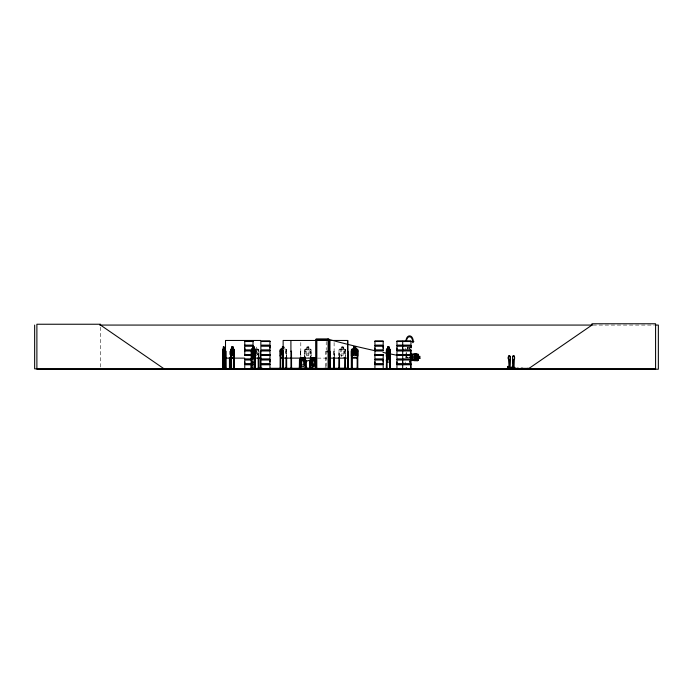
<?xml version="1.0" encoding="UTF-8"?>
<svg xmlns="http://www.w3.org/2000/svg" width="693" height="693" viewBox="0 0 693 693"><rect width="100%" height="100%" fill="white"/><g stroke="black" fill="none" stroke-linecap="round" stroke-linejoin="round"><path stroke-width="0.52" stroke-dasharray="3.46 2.6" d="M409.242 357.129L409.866 357.129M405.275 356.843L405.379 357.839M406.245 356.843L406.341 357.839M258.264 357.086L258.827 349.861L258.056 349.099L256.67 349.099L256.679 346.924M258.324 357.138L258.827 355.7M310.273 357.787L311.001 355.691M310.577 357.138L311.105 355.691M344.681 357.787L345.512 355.691M256.471 351.628L257.406 349.965L256.653 349.965M406.254 357.839L406.358 356.843M407.224 357.839L407.328 356.843M256.609 355.691L257.683 353.95L257.683 349.896L256.609 349.168L256.609 346.994M304.513 356.384L304.556 349.87L305.249 349.099L306.8 349.099L306.73 346.924L308.896 346.924L308.861 357.857M410.421 357.441L406.782 357.441L409.511 357.068M306.8 349.168L305.708 349.896L305.708 353.95L306.8 355.691L308.827 355.691L309.91 353.95L309.91 349.896L308.827 349.168M341.199 349.168L340.116 349.896L340.116 353.95L341.199 355.691L343.234 355.691L344.317 353.95L344.317 349.896L343.234 349.168M593.043 325.069L654.071 325.069M308.827 346.994L306.8 346.994L306.8 356.86M341.199 346.994L343.234 346.994L343.269 357.857M284.52 349.099L285.966 349.09L286.729 349.852L286.729 355.786M308.861 349.09L310.343 349.09L311.105 349.948M341.199 349.099L339.648 349.099L338.955 349.87L338.955 355.7L339.631 357.857M343.269 349.09L344.742 349.09L345.512 349.852L345.512 355.786M406.514 349.099L407.631 349.099M409.156 349.099L410.221 349.099M256.601 349.168L258.039 349.168L258.749 349.896L258.697 356.384M305.275 349.168L310.343 349.09M339.683 349.168L344.742 349.09M306.8 349.896L308.827 349.896M341.199 349.896L343.234 349.896M229.6 351.195L229.444 356.384M258.74 351.195L258.108 351.195L258.108 356.384M286.625 351.195L286.027 351.195L286.027 356.384M300.797 351.195L300.294 351.195L300.294 356.505M304.513 351.195L305.111 351.195L305.111 356.384M311.001 351.195L310.403 351.195L310.403 356.384M345.4 351.195L344.802 351.195L344.802 356.384M306.8 353.95L308.827 353.95M341.199 353.95L343.234 353.95M409.901 357.631L409.416 357.813M317.489 358.125L326.845 358.125M344.707 349.099L345.512 349.948M310.273 349.168L311.001 349.896M286.729 349.948L285.966 349.185M256.739 354.885L257.467 354.877L256.029 352.382M339.033 355.691L339.466 357.086M304.625 349.904L305.059 357.086M304.556 355.7L305.223 357.857M406.011 355.7L406.496 357.857M409.624 356.895L409.624 357.631M409.208 346.924L409.156 349.168M409.104 346.994L409.104 349.168M408.844 347.358L408.844 348.085L407.9 348.085L407.9 347.358M407.683 347.721L407.683 349.168L407.579 346.924M406.626 352.226L406.626 355.344M406.462 354.305L406.462 357.423M406.193 354.305L406.193 357.423M406.063 352.798L406.029 357.423M405.197 348.025L405.197 350.052M405.197 361.919L405.197 363.946M345.4 349.896L345.4 356.384M343.338 349.185L343.304 346.924L341.129 346.924L341.199 356.86M339.518 356.384L339.518 351.195L338.92 351.195L338.92 356.384M334.312 356.505L334.312 351.195L333.818 351.195L333.818 356.505M334.113 342.541L334.113 357.086M334.017 351.195L334.017 356.505M326.221 341.502L326.221 349.809M326.221 350.849L326.23 367.143M325.632 351.195L325.623 367.143M311.105 355.786L311.105 349.852L311.001 356.384M300.797 342.541L300.797 357.086M300.597 351.195L300.597 356.505M300.493 351.195L300.493 356.505M286.625 349.896L286.625 356.384M285.533 349.896L285.533 353.95M256.609 349.896L256.609 353.95M100.502 327.2L100.502 367.784M286.694 355.7L286.2 357.138L286.729 355.691M308.463 347.358L307.164 347.358L307.164 348.085L308.463 348.085L308.463 347.358M342.87 347.358L341.562 347.358L341.562 348.085L342.87 348.085L342.87 347.358M409.563 362.829L409.554 360.828L409.476 362.829"/><path stroke-width="1.04" d="M244.776 363.946L244.776 361.919M244.776 350.052L244.776 348.025M269.958 361.919L269.958 359.884L261.703 359.884M269.958 348.025L269.958 345.998L261.703 345.998M374.93 363.946L374.93 359.884L383.194 359.884L383.186 363.946L374.93 363.946L374.939 361.919M374.93 350.052L374.93 345.998L383.194 345.998L383.186 350.052L374.93 350.052L374.939 348.025M383.186 361.919L383.186 359.884M383.186 348.025L383.186 345.998M410.966 363.946L396.942 363.946L396.95 361.919M410.966 350.052L396.942 350.052L396.95 348.025M402.711 361.919L402.711 363.946L402.702 359.884M402.711 348.025L402.711 350.052L402.702 345.998M410.958 345.998L410.958 348.025L410.966 345.998L396.942 345.998L396.942 350.052M509.727 368L509.935 359.494A2.209 0.996 -90 0 0 509.935 356.367A2.209 0.996 -90 0 0 508.523 356.367A2.209 0.996 -90 0 0 508.523 359.494L509.104 367.039M509.849 368L510.057 359.494A2.209 0.996 -90 0 0 510.057 356.367A2.209 0.996 -90 0 0 508.645 356.367A2.209 0.996 -90 0 0 508.645 359.494L508.523 359.494M513.998 368L514.327 359.494A2.209 0.996 -90 0 0 514.327 356.367A2.209 0.996 -90 0 0 512.915 356.367A2.209 0.996 -90 0 0 512.915 359.494L513.444 366.848M509.043 367.039C509.866 365.991 506.774 367.125 509.19 366.848M508.168 366.744L509.104 366.519M512.499 367.039L512.681 366.519L512.413 367.039M508.714 366.9L508.168 366.51L508.203 367.039M512.473 366.796L513.409 366.883L512.491 366.805M224.246 357.857L224.237 349.099M219.317 368.841L236.876 368.806M219.412 368.849L236.815 368.815M244.681 354.877L250.97 354.998M244.742 368.841L244.768 364.761L253.032 364.761M269.975 354.998L261.677 354.79M374.896 354.807L383.203 354.998M374.913 368.841L383.203 368.676L383.194 364.761L374.93 364.761L374.93 368.676M224.211 353.95L223.926 355.691L223.406 355.691L223.311 346.924L223.943 346.924L224.211 349.896L224.246 368.849M233.68 357.787L234.043 355.691M233.706 357.857L234.147 349.861L233.688 349.099M313.617 368.52L319.369 368.797M253.439 352.737L254.461 354.998L253.638 352.382L254.418 349.852L253.421 351.784M329.929 368.763L329.972 340.462M388.184 351.957L389.457 349.887L388.617 352.382L389.431 354.998L388.349 352.85L387.205 354.963L388.071 352.373L387.309 349.852L388.886 349.896L388.886 353.95L387.656 353.95L387.656 349.896L388.331 351.879M253.465 351.957L253.456 351.741M255.007 362.092L255.518 354.097L254.972 353.404L251.914 353.404M255.518 359.927L255.059 362.092L251.88 362.092M279.955 368.841L285.837 368.763L285.958 368.208M280.111 368.797L280.18 349.87L280.864 349.099L282.423 349.099M285.837 368.52L279.998 368.52L285.958 368.39M254.911 357.787L255.362 355.691M254.937 357.857L255.457 355.7M389.709 362.023L390.15 359.918M389.735 362.092L390.254 359.927M222.929 349.099L222.774 349.904L223.38 349.099M383.705 368.797L393.052 368.52L383.688 368.806M383.714 368.52L393.052 368.52M403.707 368.806L414.639 368.52L396.924 368.841M316.354 366.684L315.627 368.78L316.424 366.692L316.354 360.888L315.661 360.091L314.25 360.091L314.25 357.917M253.361 352.85L252.269 354.998L253.066 351.594L253.863 351.594L253.863 352.313L253.066 352.313L252.304 349.852L253.343 351.879M251.637 368.797L251.698 351.195L251.152 351.195L251.152 368.849M244.69 368.745L257.961 368.806L244.776 368.563M351.585 368.849L344.586 368.494L351.524 368.797M225.364 368.797L226.178 368.208M290.809 368.763L290.835 368.208M299.324 368.52L299.471 359.884L300.069 359.884L300.069 368.849L299.419 366.692M309.797 368.797L309.953 368.208L309.866 368.763M338.738 368.806L338.92 357.423M418.381 358.376L417.905 359.459L415.263 359.459L414.128 358.376L414.128 356.349L415.263 355.258L417.905 355.258L418.381 356.349L419.897 356.271L419.845 358.446L418.381 358.376L419.897 358.446M507.744 368.693L507.449 367.411M507.839 368.832L529.339 368.815L529.201 368.329L516.034 368.563M508.948 367.411L508.671 368.693M514.726 367.411L514.726 368.329L511.832 368.329C511.893 365.939 511.243 369.733 512.118 368.815M513.037 368.832L513.218 367.411M523.44 368.563L523.432 368.329M524.93 368.329L524.575 368.841M527.711 368.329L527.633 368.841M528.846 368.841L529.218 368.563L507.354 368.841M231.159 349.099L230.786 368.849M386.322 368.849L386.763 349.099M251.949 353.326L251.464 354.106M386.659 353.326L386.218 354.132L386.599 353.326L387.569 353.326M251.169 368.208L251.29 368.849L251.845 349.099M251.966 362.023L251.464 359.927L251.862 349.168M327.356 351.732C327.451 350.017 326.022 352.529 327.477 351.576M417.922 360.62L418.485 359.927L418.485 354.868L417.931 354.106L414.119 354.106L412.716 354.851L412.716 359.953L414.18 360.62L417.974 360.62L410.126 360.481M299.419 360.862L300.112 360.091L301.594 360.091M309.979 360.897L310.629 360.161L315.627 360.161M387.656 349.168L386.989 349.896L386.989 353.95L387.656 355.691L388.886 355.691L389.544 353.95L388.886 346.994M252.841 353.404L252.174 354.123L252.174 358.177L252.841 359.918L254.088 359.918L254.747 358.177L254.747 354.123L254.088 353.404M387.612 353.404L386.945 354.123L386.945 358.177L387.612 359.918L388.868 359.918L389.535 358.177L389.535 354.123L388.868 353.404M252.806 349.168L252.131 349.896L252.131 353.95L252.806 355.691L254.062 355.691L254.738 353.95L254.738 349.896L254.062 349.168L254.01 346.994L252.746 346.994M528.361 368.849L591.978 325.069L591.978 323.778L655.587 323.778L655.587 368.849L34.65 368.849L34.65 325.069M248.544 368.806L258.082 368.39M300.58 360.888L301.663 360.161L301.594 357.917M99.688 325.069L592.307 325.069M655.102 325.069L658.35 325.069L658.35 369.222L36.885 369.222L36.885 324.237L100.502 324.237L100.502 325.069L164.111 368.849M316.944 340.072L328.014 340.072M316.588 340.462L283.134 340.462L283.194 368.849M328.924 340.462L347.635 340.462L347.713 368.797M244.759 341.103L253.032 341.103M261.694 341.103L269.975 341.103M374.922 341.103L383.203 341.103M396.933 341.103L410.975 341.103M261.694 341.251L269.975 341.251L269.958 345.183L261.703 345.183M374.922 341.259L383.203 341.268L383.186 345.183L374.93 345.183L374.93 341.268M244.776 341.51L253.023 341.51M261.711 341.51L269.958 341.51M374.939 341.51L383.186 341.51M396.95 341.51L410.958 341.51M244.768 345.183L253.032 345.183L253.032 341.268L244.759 341.251L244.776 345.183M244.707 345.46L253.084 345.46M261.642 345.46L270.019 345.46M374.87 345.46L383.255 345.46M396.89 345.46L411.027 345.46M244.707 345.712L253.084 345.712M261.642 345.712L270.019 345.712M374.87 345.712L383.255 345.712M396.89 345.712L411.027 345.712M253.032 345.998L244.768 345.998L244.768 350.052L251.819 350.052M231.852 346.924L233.03 346.924L233.55 349.896L232.995 355.691L231.956 355.691L231.393 353.95L231.912 346.924M251.784 349.099L252.763 349.099L252.702 346.924L254.114 346.924M283.801 346.924L282.346 346.924L282.423 357.857M223.328 346.994L223.926 346.994M231.886 346.994L232.995 346.994M353.603 346.994L355.63 346.994L355.63 349.168L356.704 349.896L356.704 353.95L355.622 355.691L353.603 355.691L352.52 353.95L352.52 349.896L353.603 349.168L353.534 346.924L355.7 346.924L355.7 349.099L357.103 349.099L357.865 349.861L357.865 355.7L357.112 357.857L352.035 357.857L351.368 355.7L351.368 349.87L352.061 349.099L353.534 349.099M387.656 346.994L388.946 346.994M223.83 347.358L223.83 348.085M284.087 347.358L282.787 347.358L282.787 348.085L284.087 348.085M223.874 349.099L224.307 349.099M231.09 349.099L231.912 349.099M232.969 349.099L233.758 349.099M254.054 349.099L254.981 349.099M386.703 349.099L387.664 349.099M388.929 349.099L389.847 349.099L390.315 349.861L390.194 368.849M222.938 349.168L224.298 349.168L224.419 349.896L224.315 368.849M231.107 349.168L233.74 349.168M251.802 349.168L254.963 349.168M280.899 349.168L282.423 349.168L281.332 349.896L281.332 353.95L282.423 355.691M352.087 349.168L357.068 349.168M386.729 349.168L389.83 349.168L390.211 349.896M234.087 349.861L234.043 368.849M386.339 349.87L386.642 362.092M261.703 350.052L269.967 350.052L269.967 345.998M244.707 350.337L251.862 350.337M261.642 350.337L270.019 350.337M374.87 350.337L383.255 350.337M396.89 350.337L411.027 350.337M244.707 350.589L251.862 350.589M261.642 350.589L270.019 350.589M374.87 350.589L383.255 350.589M396.89 350.589L411.027 350.589M244.768 350.875L251.819 350.875M261.703 350.875L269.967 350.875L269.967 354.781L261.711 354.677L269.975 354.79M383.194 350.875L374.93 350.875L374.93 354.781L383.186 354.677M410.966 350.875L396.942 350.875L396.942 354.781L410.958 354.677L396.864 354.894L410.975 354.998M252.798 351.152L254.184 351.152M225.511 351.195L226.109 351.195L226.178 368.849M233.541 351.195L234.043 351.195M252.841 351.23L254.14 351.23M254.807 351.195L255.362 351.195M260.837 351.195L260.239 351.195L260.17 368.849M280.137 351.195L280.734 351.195L280.665 368.849M290.904 351.195L291.502 351.195L291.571 368.849L291.614 368.304M329.972 351.195L330.24 368.849L330.31 368.208M347.635 351.195L347.462 368.849M347.782 351.195L348.007 368.849M352.001 368.849L351.949 351.195L351.334 351.195L351.334 368.849L351.394 368.208M357.813 351.195L357.198 351.195L357.146 368.849L357.129 368.208L357.883 368.208L357.926 368.841M386.322 351.195L386.867 351.195M387.56 351.23L388.868 351.23M410.455 351.195L410.88 368.849M251.888 353.326L252.858 353.326M254.132 353.326L255.05 353.326L255.474 354.123M388.851 353.326L389.778 353.326M386.616 353.404L389.761 353.404M410.126 354.002L416.259 354.002L416.259 354.599L410.126 354.599M390.194 354.097L389.726 353.326M244.776 354.677L250.961 354.677M250.97 354.79L244.759 354.781L244.776 350.875M374.922 354.781L383.203 354.79M412.716 354.851L412.768 359.953M244.759 355.145L250.97 355.145M261.694 355.145L269.975 355.162L269.958 359.069L261.703 359.069M374.922 355.145L383.203 355.162L383.186 359.069L374.93 359.069L374.93 355.162M410.975 355.162L396.933 355.137L396.95 359.069L410.966 359.069M244.776 355.396L250.961 355.396M261.711 355.396L269.958 355.396M374.939 355.396L383.186 355.396M396.95 355.396L410.958 355.396M224.315 357.857L222.921 357.857L222.817 355.7M230.734 355.7L231.141 357.857M251.351 355.7L251.828 357.857M386.287 355.7L386.781 357.787M390.315 355.7L389.804 357.857L386.694 357.857M410.784 355.7L410.784 349.861L410.776 368.849M410.351 356.748L411.564 356.748L411.564 357.761L410.351 357.761M222.938 357.787L224.298 357.787M231.107 357.787L233.74 357.787M251.802 357.787L254.963 357.787M282.9 357.787L280.899 357.787L280.249 355.691L280.249 349.904M357.068 357.787L352.087 357.787L351.438 355.691M386.729 357.787L389.83 357.787M231.081 357.857L233.766 357.857M251.767 357.857L254.998 357.857M282.891 357.857L280.847 357.857L280.18 355.7M301.663 357.986L303.69 357.986L303.69 360.161L304.781 360.888L304.781 364.942L303.69 366.684L301.663 366.684L300.58 364.942M225.511 358.125L244.776 358.125M255.483 358.125L260.837 358.125M283.134 358.125L316.588 358.125M328.924 358.125L347.635 358.125M244.768 359.069L250.961 359.069M244.707 359.355L250.987 359.355M261.642 359.355L270.019 359.355M374.87 359.355L383.255 359.355M396.89 359.355L411.027 359.355M514.327 359.494L514.206 359.494A2.209 0.996 -90 0 0 514.206 356.367A2.209 0.996 -90 0 0 512.794 356.367A2.209 0.996 -90 0 0 512.794 359.494L512.915 359.494M244.707 359.606L250.987 359.606M261.642 359.606L270.019 359.606M374.87 359.606L383.255 359.606M396.89 359.606L411.027 359.606M250.961 359.884L244.768 359.884L244.768 363.946L253.032 363.946M386.226 359.927L386.59 362.092L389.795 362.092M300.147 360.161L305.145 360.161L305.864 360.888L305.864 366.684L305.197 368.849L305.284 368.208M316.441 360.135L315.843 360.135L315.913 368.849M261.703 363.946L269.967 363.946L269.967 359.884M244.707 364.223L253.084 364.223M261.642 364.223L270.019 364.223M374.87 364.223L383.255 364.223M396.89 364.223L411.027 364.223M244.707 364.475L253.084 364.475M261.642 364.475L270.019 364.475M374.87 364.475L383.255 364.475M396.89 364.475L411.027 364.475M261.703 364.761L269.967 364.761L269.967 368.676L261.677 368.841M410.966 364.761L396.942 364.761L396.942 368.676M516.865 368.148L518.329 368.148M521.136 368.148L522.6 368.148M222.47 368.208L222.947 368.208M229.383 368.208L230.085 368.208L230.085 368.849M230.466 368.208L231.081 368.208M233.489 368.208L234.355 368.208M251.1 368.208L251.758 368.208L251.741 368.849M253.006 368.208L252.373 368.208L252.434 368.849M255.414 368.208L254.764 368.208L254.764 368.849L254.807 359.502M258.81 368.208L258.039 368.208L258.039 368.849M262.552 368.304L259.208 368.304L259.208 368.849M269.915 368.304L316.545 368.304M328.075 368.304L348.371 368.304L348.371 368.849M351.264 368.208L352.018 368.208M389.856 368.208L390.497 368.208L390.488 368.849L390.454 351.195L389.899 351.195L389.864 368.849M410.949 368.208L410.516 368.815M507.562 368.329L510.455 368.329L510.455 367.411M258.307 368.806L259.451 368.806L258.264 368.763L258.151 357.423M305.145 368.78L297.869 368.485L310.334 368.39L310.334 368.849M310.62 368.39L328.958 368.485M331.393 368.511L337.162 368.797M339.587 368.39L351.585 368.485M352.001 368.39L357.146 368.39M357.562 368.485L358.22 368.52L357.562 368.849M219.404 368.52L236.85 368.52M258.264 368.52L259.399 368.52M261.711 368.563L269.958 368.563M297.895 368.511L303.621 368.797M306.037 368.52L305.951 360.135L305.353 360.135L305.422 368.849M311.122 368.494L310.932 368.849M357.605 368.52L358.22 368.52M374.939 368.563L383.186 368.563M396.95 368.563L414.639 368.52M327.988 368.763L310.629 368.78L309.979 366.684M402.668 368.832L402.702 364.761M316.458 368.208L316.476 368.849L316.658 368.208M316.744 368.208L316.788 368.849L316.874 339.994L328.084 339.994L328.075 368.849M286.807 368.806L286.694 368.208M261.218 368.806L261.304 368.304M261.018 368.806L260.837 340.462L225.511 340.462L225.468 368.849M258.55 368.806L258.628 368.208M305.942 360.854L305.171 360.091L303.768 360.091L303.768 357.917M417.905 354.175L418.433 354.903M512.69 366.554L512.924 366.978L512.794 359.494M254.929 349.099L255.414 349.896L255.37 368.849L255.223 368.208M254.911 349.168L255.362 349.896M389.709 353.404L390.15 354.123M233.68 349.168L234.043 349.896M310.022 368.849L309.953 359.884L310.551 359.884L310.551 368.849L309.91 366.692L309.91 360.862L310.594 360.091L312.075 360.091L312.075 357.917M252.737 368.494L252.824 368.208M347.86 368.841L347.782 340.462M251.507 359.918L251.931 362.092M386.33 355.691L386.755 357.857M230.838 355.691L231.167 357.787M222.774 355.691L222.999 357.857M310.551 368.208L310.551 368.849M300.06 368.208L300.06 368.849M514.838 368.563L514.838 367.411L513.097 367.411L513.097 368.329M512.837 368.329L512.837 366.398L512.24 366.398L512.24 368.329M512.699 366.398L512.699 368.329M512.378 366.398L512.378 368.329M510.568 368.563L510.568 367.411L508.827 367.411L508.827 368.329M508.567 368.329L508.567 366.398L507.969 366.398L507.969 368.329M508.428 366.398L508.428 368.329M508.108 366.398L508.108 368.329M416.259 360.481L416.259 359.884L396.942 359.884L396.942 363.946M416.086 354.002L416.086 354.599M416.086 359.884L416.086 360.481M411.434 356.748L411.434 357.761M410.628 368.208L410.654 368.849M410.291 368.208L410.403 368.849M406.67 368.39L406.67 368.849M406.618 368.208L406.514 368.849L406.367 368.208M406.289 368.208L406.263 368.849M406.193 368.208L406.141 368.849M405.985 368.208L406.055 368.849M402.702 341.268L402.711 345.183M402.711 350.875L402.702 354.781M402.702 355.162L402.711 359.069M390.081 351.195L390.081 368.849M389.916 368.208L390.046 368.849M388.946 349.168L388.99 346.924L387.612 346.924L387.708 349.168M388.912 353.326L388.912 351.152L387.517 351.152L387.56 353.404M386.867 360.542L386.85 368.849L386.911 368.208L386.27 368.208L386.278 368.849M386.685 351.195L386.729 368.849M386.503 360.542L386.503 368.849M357.787 349.896L357.787 368.849M357.285 368.208L357.293 368.849M351.931 351.195L351.888 368.849M348.051 368.208L348.077 368.849M347.6 368.208L347.6 368.849M347.306 368.208L347.306 368.849M346.5 368.304L346.5 368.849M345.469 368.208L345.452 368.849M345.4 357.423L345.331 368.849M344.871 368.208L344.871 368.849M344.802 357.423L344.733 368.849M339.587 368.208L339.587 368.849M339.518 357.423L339.518 368.849M338.99 368.208L338.981 368.849M334.338 368.208L334.347 368.849M334.312 357.571L334.312 368.849M334.113 357.571L334.052 368.849M334.017 357.571L333.983 368.849M333.818 357.571L333.783 368.849M330.007 368.208L330.007 368.849M329.244 368.304L329.244 368.849M328.958 368.849L328.958 339.128L316.008 339.128L316.086 368.849M328.785 368.849L328.785 339.293L316.173 339.293L316.173 368.849M326.29 368.208L326.273 368.849L326.16 368.208M325.701 368.208L325.701 368.849M325.623 368.208L325.563 368.849M324.956 368.304L324.956 368.849M324.038 368.304L324.038 368.849M316.372 368.208L316.372 368.849M315.843 368.208L315.713 368.849M315.358 368.304L315.358 368.849M311.001 357.423L311.001 360.542M310.403 357.423L310.403 360.542M310.481 368.208L310.473 368.849M305.111 357.423L305.111 360.542M305.041 368.208L305.041 368.849M304.582 368.208L304.582 368.849M304.513 357.423L304.513 360.542M304.444 368.208L304.47 368.849M300.831 368.208L300.831 368.849L300.797 357.571M300.597 357.571L300.589 368.849M300.493 357.571L300.459 368.849M300.294 357.571L300.26 368.849M300.138 368.208L300.138 368.849M292.524 368.304L292.524 368.849M291.432 368.208L291.432 368.849M290.904 340.462L290.973 368.849M286.625 357.423L286.668 368.849M286.027 357.423L285.958 368.849M283.472 368.849L283.437 351.195L282.935 351.195L282.935 368.849L282.9 368.208M283.238 351.195L283.272 368.849M280.804 368.208L280.804 368.849M280.206 368.208L280.206 368.849M260.767 368.208L260.767 368.849M260.308 368.208L260.395 368.849M258.74 357.423L258.81 368.849M255.18 359.502L255.085 368.849M254.989 351.195L254.946 368.849M254.054 346.924L254.062 349.168M252.902 351.23L252.902 353.404M252.936 361.581L253.006 368.849M252.763 346.924L252.746 349.168M252.287 368.208L252.313 368.849M251.524 361.581L251.568 368.849M234.303 357.423L234.303 368.849M234.147 357.423L234.147 368.849M233.853 357.423L233.836 368.849M233.74 351.195L233.818 368.849M233.662 368.208L233.662 368.849M233.541 356.384L233.428 368.849M232.935 346.994L232.935 349.168M231.064 368.849L231.02 351.195L230.518 351.195L230.526 368.849L230.483 368.208M230.838 349.904L230.864 368.849M230.033 357.423L230.007 368.849M229.877 357.423L229.929 368.849M229.678 368.208L229.695 368.849M229.6 357.423L229.548 368.849M229.444 357.423L229.444 368.849M224.471 368.849L224.471 368.208L223.995 368.849L224.038 357.423M223.856 346.994L223.856 349.168M222.912 368.849L222.895 351.195L222.522 368.849M222.817 349.87L222.739 368.849L222.67 351.195M397.418 355.362A769.525 317.481 -6.2 0 1 389.7 353.811M385.862 353.023A769.525 317.481 -6.2 0 1 382.995 352.425M375.407 350.797A769.525 317.481 -6.2 0 1 327.772 339.128M405.925 341.415A5.561 3.664 -90 0 1 409.589 335.845A5.561 3.664 -90 0 1 413.253 341.415L413.86 341.415L412.924 342.697L411.988 341.415L412.595 341.415A4.643 3.058 -90 0 0 409.528 336.763A4.643 3.058 -90 0 0 406.47 341.415M414.648 358.705L414.735 359.26L416.372 357.813L417.983 359.173L416.692 357.389L417.992 355.544L416.354 356.921C414.613 353.906 413.808 356.574 416.06 357.354L414.648 358.705M224.064 354.877L223.57 352.85C222.886 360.36 222.886 344.638 223.562 351.879L224.012 349.852L224.064 354.877M233.368 354.877L232.398 352.85L231.427 354.963L232.155 352.373L231.514 349.852L232.372 351.879L233.324 349.887L232.614 352.382L233.368 354.877M254.703 359.113L253.543 357.077L252.391 359.191L253.266 356.6L252.495 354.08L254.088 354.123L254.088 358.177L252.841 358.177L252.832 354.14L253.525 356.107L254.66 354.114L253.811 356.618L254.703 359.113M389.336 359.113L388.167 357.077L387.006 359.191L387.881 356.6L387.11 354.08L388.149 356.107L389.284 354.114L388.435 356.618L389.336 359.113M356.514 354.877L355.821 354.946L354.625 352.85C353.69 356.159 351.212 355.448 354.166 352.373C351.299 349.878 353.854 348.579 354.591 351.879C355.414 348.752 357.995 349.419 355.059 352.382L356.514 354.877M315.263 364.942L314.18 366.684L312.153 366.684L311.062 364.942L311.062 360.888L312.153 360.161L312.153 357.986L314.18 357.986L314.18 360.161L315.263 360.888L315.263 364.942M410.975 341.268L396.933 341.268L396.95 345.183L410.966 345.183L410.966 341.268M232.805 347.358L232.138 347.358L232.138 348.085L232.805 348.085L232.805 347.358M253.837 347.358L253.032 347.358L253.032 348.085L253.837 348.085L253.837 347.358M355.258 347.358L353.958 347.358L353.958 348.085L355.258 348.085L355.258 347.358M388.669 347.358L387.872 347.358L387.872 348.085L388.669 348.085L388.669 347.358M223.926 349.896L223.406 349.896L223.406 353.95L223.926 353.95L223.926 349.896M232.995 349.896L231.956 349.896L231.956 353.95L232.995 353.95L232.995 349.896M254.062 349.896L252.806 349.896L252.806 353.95L254.062 353.95L254.062 349.896M355.622 349.896L353.603 349.896L353.603 353.95L355.622 353.95L355.622 349.896M388.643 351.594L387.837 351.594L387.837 352.313L388.643 352.313L388.643 351.594M388.868 354.123L387.612 354.123L387.612 358.177L388.868 358.177L388.868 354.123M417.905 356.349L415.263 356.349L415.263 358.376L417.905 358.376L417.905 356.349M419.56 356.713L419.092 356.713L419.092 358.012L419.56 358.012L419.56 356.713M303.335 358.35L302.027 358.35L302.027 359.078L303.335 359.078L303.335 358.35M313.816 358.35L312.517 358.35L312.517 359.078L313.816 359.078L313.816 358.35M303.69 360.888L301.663 360.888L301.663 364.942L303.69 364.942L303.69 360.888M314.18 360.888L312.153 360.888L312.153 364.942L314.18 364.942L314.18 360.888M299.463 368.849L299.463 368.208L299.541 368.849M306.107 367.55A4.141 4.141 0 0 0 313.037 365.696A4.141 4.141 0 0 0 307.969 360.629A4.141 4.141 0 0 0 306.107 367.55"/></g></svg>
